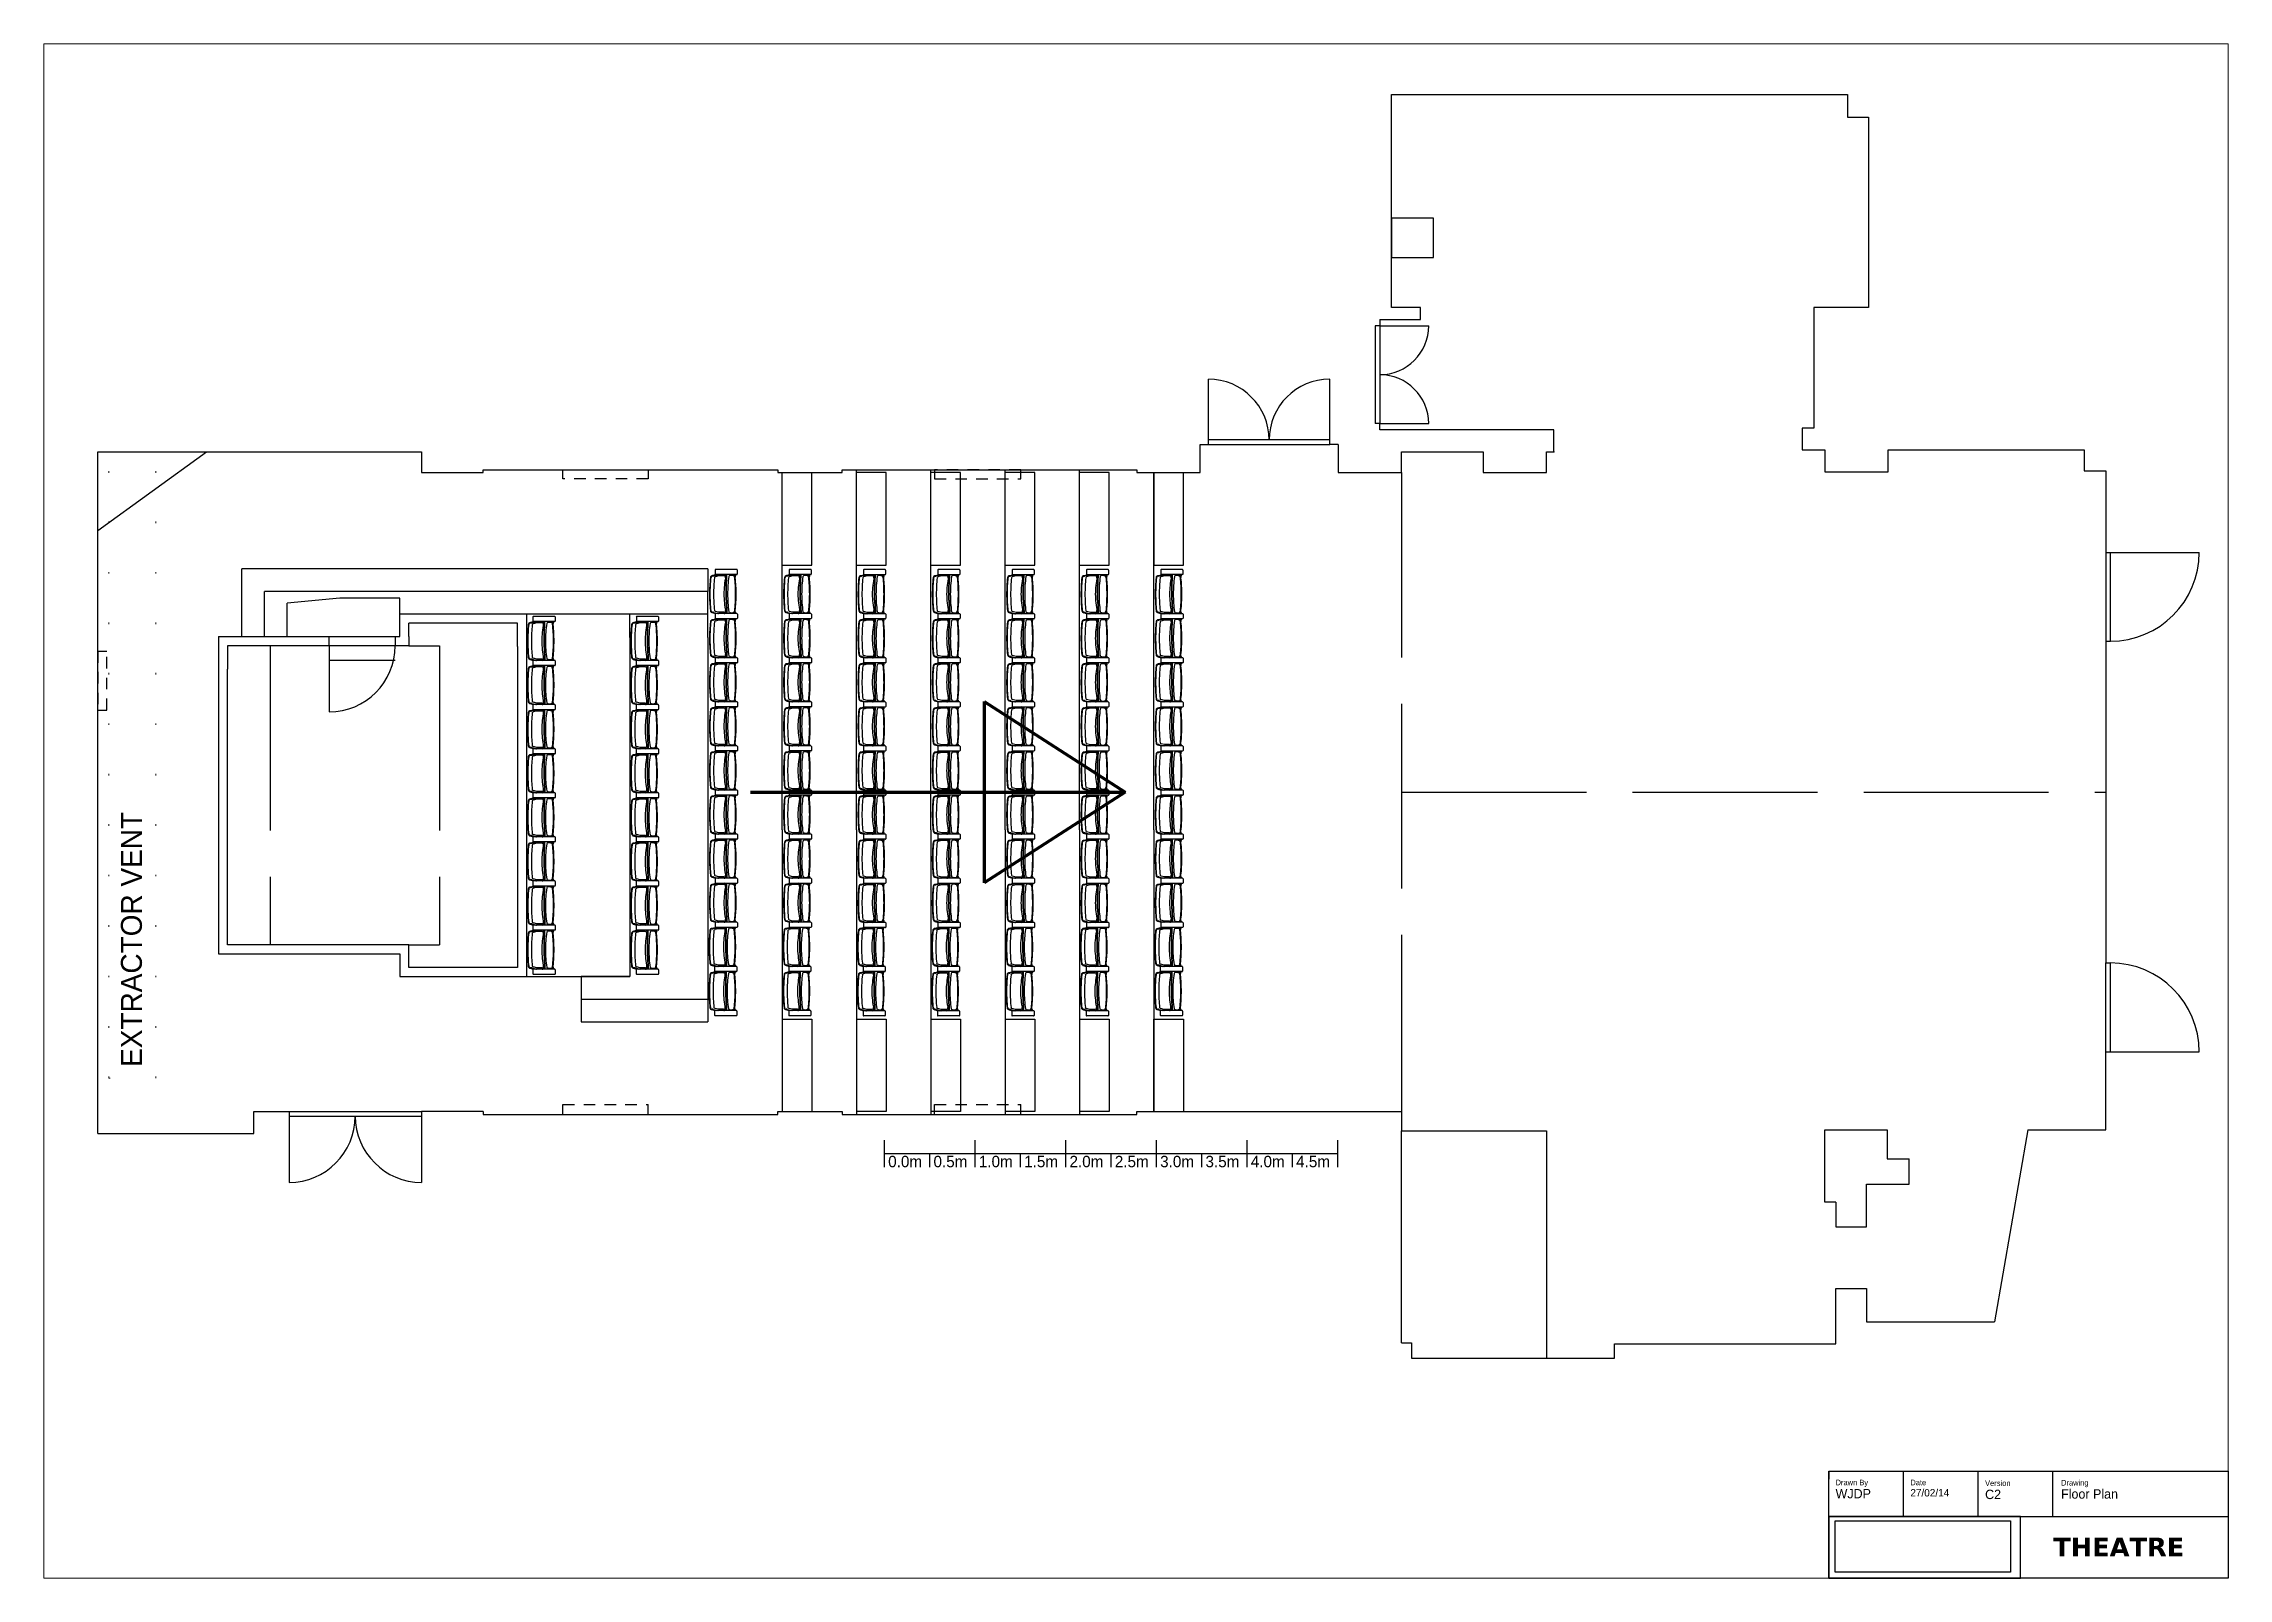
# Paper-space layout 'Floor' of a CAD drawing. Header units: millimetres. Extents: x 1 to 586, y 1 to 412.
# The model-space entities are those that its viewports show. They can reach past a viewport. Long polylines and large blocks are cut down to what shows.
import ezdxf

# ---------------------------------------------------------------- set-up
doc = ezdxf.new("R2010")
doc.units = ezdxf.units.MM
for name, pattern in [('ACAD_ISO02W100', [15, 12, -3]), ('DOT2', [3.175, 0, -3.175]), ('JIS_02_0.7', [1.35, 0.75, -0.6])]:
    doc.linetypes.add(name, pattern=pattern)
doc.layers.get('0').update_dxf_attribs({"color": 250, "lineweight": 30})
for name, color, linetype, lineweight in [('Arrow', 5, 'Continuous', 100), ('Extractor Vent', 131, 'DOT2', 0), ('SCALE', 230, 'Continuous', 30), ('Seats', 179, 'Continuous', 30), ('Stage Lines', 250, 'ACAD_ISO02W100', 30), ('Stairs', 179, 'Continuous', 30), ('Surfaces', 252, 'ACAD_ISO02W100', 30)]:
    doc.layers.add(name, color=color, linetype=linetype, lineweight=lineweight)
for name, color, linetype in [('Doors', 16, 'Continuous'), ('FRAME', 7, 'Continuous'), ('Radiators', 19, 'JIS_02_0.7'), ('TEXT', 5, 'Continuous')]:
    doc.layers.add(name, color=color, linetype=linetype)
picture_1 = doc.add_image_def('image1.png', size_in_pixel=(400, 117))

# ---------------------------------------------------------------- blocks, each defined once
blk = doc.blocks.new('R_Seat')
at = {"layer": 'Seats'}
for p, q in [((-4.4, 53.7), (0, 55)), ((-2.1, 53.7), (3.3, 55)), ((-2.1, 54), (2.1, 55)), ((-2.1, 53.5), (4.1, 55)), ((10.8, 54.9), (3.9, 54.9)), ((13.2, 38.2), (13.8, 55)), ((13.6, 38.2), (14.2, 55)), ((18.7, 54.4), (18.7, 55)), ((25.2, 54.4), (25.2, 55)), ((4.2, 53.4), (-0.5, 52.2)), ((10.5, 53.4), (4.2, 53.4)), ((13.2, 23.2), (13.2, 38.2)), ((13.6, 23.2), (13.6, 38.2)), ((18.5, 53.9), (18.1, 53.9)), ((18.7, 54.4), (18.5, 54.2)), ((18.5, 54.2), (18.5, 53.9)), ((18.7, 54.4), (21.8, 54.3)), ((18.7, 54.4), (25.2, 54.4)), ((21.1, 53.7), (21.1, 53.8)), ((21.1, 53.7), (21.1, 53.8)), ((22.2, 53.7), (21.1, 53.7)), ((22.9, 53.7), (21.1, 53.7)), ((24.4, 52.3), (24.4, 52.3)), ((-4.4, 7.7), (0, 6.4)), ((-2.1, 7.9), (4.1, 6.4)), ((-2.1, 7.7), (3.3, 6.4)), ((-2.1, 7.4), (2.1, 6.4)), ((-0.6, 5.8), (-0.6, 0.6)), ((4.2, 8), (-0.5, 9.2)), ((-0.5, 6.2), (-0.5, 6.2)), ((26.6, 6.4), (0, 6.4)), ((26.6, 0), (0, 0)), ((10.8, 6.4), (3.9, 6.4)), ((10.5, 8), (4.2, 8)), ((13.2, 23.2), (13.8, 6.4)), ((13.6, 23.2), (14.2, 6.4)), ((18.5, 7.5), (18.1, 7.5)), ((18.5, 7.2), (18.5, 7.5)), ((18.7, 7), (18.5, 7.2)), ((18.7, 7), (21.8, 7.1)), ((18.7, 7), (25.2, 7)), ((18.7, 7), (18.7, 6.4)), ((24.4, 9.1), (24.4, 9.1)), ((25.2, 7), (25.2, 6.4)), ((27.2, 5.8), (27.2, 0.6))]:
    blk.add_line(p, q, dxfattribs=at)
for points in [[(18.5, 7.3), (21.8, 7.4, 0.368624), (24.1, 9.6, 0.026446), (25.2, 30.7, 0.026446), (24.1, 51.8, 0.368624), (21.8, 54), (18.5, 54.1)], [(18.5, 7.5), (21.8, 7.6, 0.368624), (23.9, 9.6, 0.026446), (25, 30.7, 0.026446), (23.9, 51.8, 0.368624), (21.8, 53.8), (18.5, 53.9)], [(18.5, 7.5), (21.8, 7.6, 0.368624), (23.9, 9.6, 0.026446), (25, 30.7, 0.026446), (23.9, 51.8, 0.368624), (21.8, 53.8), (18.5, 53.9)], [(18.7, 54.4), (22.8, 54.2, -0.36722), (24.3, 52.8, -0.001379), (24.4, 51.7)], [(24.5, 10.2, 0.384665), (24.6, 10.3, 0.025487), (25.7, 30.7, 0.025487), (24.6, 51.1, 0.384665), (24.5, 51.2)], [(18.7, 7), (22.8, 7.2, 0.36722), (24.3, 8.6, 0.001379), (24.4, 9.7)]]:
    blk.add_lwpolyline(points, format="xyb", dxfattribs=at)
for centre, radius, start, end in [((10.8, 53), 2, 347.3871, 90), ((192.5, 30.7), 200, 174.0712, 180), ((192.5, 30.7), 200, 180, 185.9288), ((192.5, 30.7), 199.7, 174.0718, 180), ((192.5, 30.7), 199.7, 180, 185.9282), ((192.5, 30.7), 199.5, 174.0718, 180), ((192.5, 30.7), 199.5, 180, 185.9282), ((-3.7, 51), 2.75, 91.1147, 173.5803), ((-3.6, 50.9), 2.61, 93.7502, 170.6025), ((-3.7, 51), 2.25, 90.9157, 173.5284), ((-19.7, 195.5), 142.6, 276.3982, 277.0726), ((-19.7, 195.2), 142.6, 276.3982, 277.0648), ((-19.7, 195), 142.6, 276.3982, 277.0648), ((197, 30.7), 199.5, 174.1653, 180), ((197, 30.7), 199.5, 180, 185.8347), ((197, 30.7), 199.5, 180, 180.0066), ((-0.1, 50.8), 1.4, 104.5554, 174.1653), ((110.4, 30.7), 100, 167.3871, 180), ((110.4, 30.7), 100, 180, 192.6129), ((10.5, 51.4), 2, 348.294, 90), ((165, 30.7), 150, 171.5816, 180), ((165, 30.7), 150, 180, 188.4184), ((18.1, 52.4), 1.5, 90, 171.5816), ((22, 54.4), 3.25, 180, 180.155), ((21.7, 51.5), 2.75, 6.0597, 87), ((22, 54.4), 3.25, 318.0201, 0), ((-174.5, 30.7), 200, 5.8831, 6.0597), ((-174.5, 30.7), 200, 0, 5.8831), ((-174.5, 30.7), 200, 354.1169, 0), ((-3.7, 10.4), 2.75, 186.4197, 268.8853), ((-3.6, 10.5), 2.61, 189.3975, 266.2498), ((-3.7, 10.4), 2.25, 186.4716, 269.0843), ((-19.7, -133.6), 142.6, 82.9352, 83.6018), ((-19.7, -133.8), 142.6, 82.9352, 83.6018), ((-19.7, -134.1), 142.6, 82.9274, 83.6018), ((-0.1, 10.6), 1.4, 185.8347, 255.4446), ((0, 5.8), 0.6, 90, 180), ((0, 0.6), 0.6, 180, 270), ((10.5, 10), 2, 270, 11.706), ((10.8, 8.4), 2, 270, 12.6129), ((18.1, 9), 1.5, 188.4184, 270), ((22, 7), 3.25, 179.845, 180), ((21.7, 9.9), 2.75, 273, 353.9403), ((-174.5, 30.7), 200, 353.9403, 354.1169), ((22, 7), 3.25, 0, 41.9799), ((26.6, 5.8), 0.6, 0, 90), ((26.6, 0.6), 0.6, 270, 0)]:
    blk.add_arc(centre, radius, start, end, dxfattribs=at)
blk = doc.blocks.new('row of 10 v2')
at = {"layer": 'Seats'}
for p, q in [((1110.5, 624.9), (1110.5, 620.3)), ((1134.6, 625.4), (1111, 625.4)), ((1134.6, 619.7), (1111, 619.7)), ((1135.1, 624.9), (1135.1, 620.3))]:
    blk.add_line(p, q, dxfattribs=at)
for centre, start, end in [((1111, 624.9), 90, 180), ((1111, 620.3), 180, 270), ((1134.6, 624.9), 0, 90), ((1134.6, 620.3), 270, 0)]:
    blk.add_arc(centre, 0.532, start, end, dxfattribs=at)
at = {"layer": 'Seats', "xscale": 0.8934750000000804, "yscale": 0.8934749999999951, "zscale": 0.8934749999999999}
for p in [(1111, 570.6), (1111, 521.4), (1111, 472.3), (1111, 423.2), (1111, 374), (1111, 324.9), (1111, 275.7), (1111, 226.6), (1110.5, 177.5), (1110.5, 128.2)]:
    blk.add_blockref('R_Seat', p, dxfattribs=at)
blk = doc.blocks.new('row of 8 v2')
at = {"layer": 'Seats'}
for p, q in [((-501, 809), (-501, 804.4)), ((-476.9, 809.5), (-500.5, 809.5)), ((-476.9, 803.9), (-500.5, 803.9)), ((-476.3, 809), (-476.3, 804.4))]:
    blk.add_line(p, q, dxfattribs=at)
for centre, start, end in [((-500.5, 809), 90, 180), ((-500.5, 804.4), 180, 270), ((-476.9, 809), 0, 90), ((-476.9, 804.4), 270, 0)]:
    blk.add_arc(centre, 0.532, start, end, dxfattribs=at)
at = {"layer": 'Seats', "xscale": 0.8934750000000804, "yscale": 0.8934749999999952, "zscale": 0.893475}
for p in [(-500.5, 754.7), (-500.5, 705.6), (-500.5, 656.4), (-500.5, 607.3), (-500.5, 558.2), (-500.5, 509), (-500.5, 459.9), (-500.5, 410.7)]:
    blk.add_blockref('R_Seat', p, dxfattribs=at)

msp = doc.modelspace()

# ---------------------------------------------------------------- linework, layer by layer
for p, q in [((1427, 911), (1427, 1146)), ((1427, 1146), (1930, 1146)), ((1930, 1146), (1930, 1121)), ((1930, 1121), (1953, 1121)), ((1953, 1121), (1953, 911)), ((1414, 898), (1459, 898)), ((1414, 898), (1414, 891)), ((1459, 911), (1427, 911)), ((1459, 898), (1459, 911)), ((1953, 911), (1893, 911)), ((1893, 911), (1893, 778)), ((1414, 776), (1414, 783)), ((1606, 776), (1414, 776)), ((1606, 752), (1606, 776)), ((1893, 778), (1880, 778)), ((1880, 778), (1880, 754)), ((0, 0), (0, 752)), ((0, 752), (120, 752)), ((0, 665), (120, 752)), ((0, 752), (357, 752)), ((357, 752), (357, 729)), ((1216, 729), (1216, 760)), ((1216, 760), (1225, 760)), ((1368, 760), (1359, 760)), ((1368, 760), (1368, 729)), ((1438, 729), (1438, 752)), ((1438, 752), (1528, 752)), ((1528, 752), (1528, 729)), ((1598, 729), (1598, 752)), ((1598, 752), (1606, 752)), ((1880, 754), (1905, 754)), ((1905, 754), (1905, 730)), ((1975, 730), (1975, 754)), ((1975, 754), (2191, 754)), ((2191, 754), (2191, 731)), ((357, 729), (425, 729)), ((425, 729), (425, 732)), ((425, 732), (750, 732)), ((750, 732), (750, 729)), ((750, 729), (821, 729)), ((821, 729), (821, 732)), ((821, 732), (1146, 732)), ((1146, 732), (1146, 729)), ((1146, 729), (1216, 729)), ((1368, 729), (1438, 729)), ((1528, 729), (1598, 729)), ((1905, 730), (1975, 730)), ((2191, 731), (2215, 731)), ((2215, 731), (2215, 641)), ((333, 548), (333, 573)), ((333, 573), (473, 573)), ((463, 563), (343, 563)), ((343, 548), (343, 563)), ((463, 537), (463, 563)), ((473, 573), (473, 547)), ((133, 548), (333, 548)), ((133, 548), (133, 522)), ((255, 538), (143, 538)), ((143, 538), (143, 512)), ((343, 538), (328, 538)), ((343, 548), (343, 538)), ((463, 537), (463, 183)), ((473, 547), (473, 173)), ((2215, 543), (2215, 188)), ((133, 522), (133, 198)), ((143, 208), (143, 512)), ((133, 198), (333, 198)), ((343, 208), (143, 208)), ((333, 198), (333, 173)), ((343, 183), (343, 208)), ((333, 173), (473, 173)), ((463, 183), (343, 183)), ((2215, 4), (2215, 90)), ((0, 0), (172, 0)), ((172, 0), (172, 24)), ((172, 24), (211, 24)), ((425, 24), (357, 24)), ((425, 24), (425, 21)), ((425, 21), (750, 21)), ((750, 21), (750, 24)), ((750, 24), (821, 24)), ((821, 24), (821, 21)), ((821, 21), (1146, 21)), ((1146, 21), (1146, 24)), ((1146, 24), (1438, 24)), ((1438, 24), (1438, 3)), ((1438, 3), (1598, 3)), ((1438, -231), (1438, 3)), ((1598, 3), (1598, -248)), ((1905, -76), (1905, 4)), ((1905, 4), (1973.9, 4)), ((1973.9, 4), (1973.9, -28)), ((2128.9, 4), (2092, -208)), ((2128.9, 4), (2215, 4)), ((1905, -76), (1905, -7)), ((1973.9, -28), (1998, -28)), ((1998, -56), (1998, -28)), ((1951, -103), (1951, -56)), ((1951, -56), (1998, -56)), ((1917, -76), (1905, -76)), ((1917, -76), (1917, -103)), ((1917, -103), (1951, -103)), ((1917, -232), (1917, -171)), ((1917, -171), (1951, -171)), ((1951, -171), (1951, -208)), ((1951, -208), (2092, -208)), ((1438, -231), (1449, -231)), ((1449, -231), (1449, -248)), ((1673, -248), (1673, -232)), ((1673, -232), (1917, -232)), ((1449, -248), (1598, -248)), ((1598, -248), (1673, -248))]:
    msp.add_line(p, q)
msp.add_point((1606, 752))
at = {"layer": 'Arrow'}
for p, q in [((977.7, 476.5), (977.7, 276.5)), ((977.7, 476.5), (1133.2, 376.5)), ((720.1, 376.5), (1133.2, 376.5)), ((1133.2, 376.5), (977.7, 276.5))]:
    msp.add_line(p, q, dxfattribs=at)
at = {"layer": 'Doors'}
for p, q in [((1414, 891), (1409, 891)), ((1409, 891), (1409, 783)), ((1414, 891), (1414, 783)), ((1414, 891), (1468, 891)), ((1225, 765), (1225, 832)), ((1359, 765), (1359, 832)), ((1414, 783), (1409, 783)), ((1414, 783), (1468, 783)), ((1225, 760), (1225, 765)), ((1359, 765), (1225, 765)), ((1225, 760), (1359, 760)), ((1359, 760), (1359, 765)), ((2215, 641), (2215, 543)), ((2215, 641), (2220, 641)), ((2220, 543), (2220, 641)), ((2220, 641), (2318, 641)), ((255, 538), (255, 548)), ((328, 538), (255, 538)), ((255, 538), (255, 465)), ((328, 548), (328, 538)), ((2215, 543), (2220, 543)), ((255, 522), (328, 522)), ((2215, 90), (2215, 188)), ((2215, 188), (2220, 188)), ((2220, 90), (2220, 188)), ((2215, 90), (2220, 90)), ((2220, 90), (2318, 90)), ((211, 24), (357, 24)), ((211, 24), (211, 19)), ((211, 19), (357, 19)), ((211, 19), (211, -54)), ((357, 24), (357, 19)), ((357, 19), (357, -54))]:
    msp.add_line(p, q, dxfattribs=at)
for centre, radius, start, end in [((1414, 891), 54, 270, 0), ((1225, 765), 67, 0, 90), ((1359, 765), 67, 90, 180), ((1414, 783), 54, 0, 90), ((2220, 641), 98, 270, 0), ((255, 538), 73, 270, 0), ((2220, 90), 98, 0, 90), ((211, 19), 73, 270, 0), ((357, 19), 73, 180, 270)]:
    msp.add_arc(centre, radius, start, end, dxfattribs=at)
at = {"layer": 'Extractor Vent'}
for p, q in [((12, 61), (12, 752)), ((64, 61), (64, 752)), ((12, 61), (64, 61))]:
    msp.add_line(p, q, dxfattribs=at)
at = {"layer": 'Radiators'}
for p, q in [((513, 732), (607, 732)), ((513, 722), (513, 732)), ((607, 732), (607, 722)), ((923, 732), (923, 722)), ((1018, 732), (923, 732)), ((1018, 722), (1018, 732)), ((607, 722), (513, 722)), ((923, 722), (1018, 722)), ((0, 532), (10, 532)), ((0, 532), (0, 467)), ((10, 467), (10, 532)), ((0, 467), (10, 467)), ((513, 21), (513, 32)), ((513, 32), (607, 32)), ((607, 21), (607, 32)), ((923, 21), (923, 32)), ((923, 32), (1018, 32)), ((1018, 21), (1018, 32)), ((513, 21), (607, 21)), ((923, 21), (1018, 21))]:
    msp.add_line(p, q, dxfattribs=at)
at = {"layer": 'SCALE'}
for p, q in [((867.4, -7.3), (867.4, -37.3)), ((867.4, -22.3), (967.4, -22.3)), ((917.4, -22.3), (917.4, -37.3)), ((967.4, -7.3), (967.4, -37.3)), ((967.4, -22.3), (1067.4, -22.3)), ((1017.4, -22.3), (1017.4, -37.3)), ((1067.4, -7.3), (1067.4, -37.3)), ((1067.4, -22.3), (1167.4, -22.3)), ((1117.4, -22.3), (1117.4, -37.3)), ((1167.4, -7.3), (1167.4, -37.3)), ((1167.4, -22.3), (1267.4, -22.3)), ((1217.4, -22.3), (1217.4, -37.3)), ((1267.4, -7.3), (1267.4, -37.3)), ((1267.4, -7.3), (1267.4, -37.3)), ((1267.4, -22.3), (1367.4, -22.3)), ((1317.4, -22.3), (1317.4, -37.3)), ((1367.4, -7.3), (1367.4, -37.3))]:
    msp.add_line(p, q, dxfattribs=at)
at = {"layer": 'Seats'}
for p, q in [((1172.5, 621.5), (1172.5, 616.9)), ((1196.4, 622), (1173, 622)), ((1196.4, 616.4), (1173, 616.4)), ((1197, 621.5), (1197, 616.9))]:
    msp.add_line(p, q, dxfattribs=at)
for centre, radius, start, end in [((1173, 621.5), 0.527, 90, 180), ((1173, 616.9), 0.527, 180, 270), ((1196.4, 621.5), 0.527, 0, 90), ((1196.4, 616.9), 0.527, 270, 0), ((1369.5, 211.8), 199.5, 180, 180.0066), ((1369.5, 156.7), 199.5, 180, 180.0066)]:
    msp.add_arc(centre, radius, start, end, dxfattribs=at)
at = {"layer": 'Stage Lines'}
for p, q in [((1438, 729), (1438, 24)), ((1438, 376.5), (2215, 376.5))]:
    msp.add_line(p, q, dxfattribs=at)
at = {"layer": 'Stairs'}
for p, q in [((755, 335), (755, 729)), ((787.5, 627), (787.5, 729)), ((837, 335), (837, 732)), ((869.5, 729), (837, 729)), ((869.5, 627), (869.5, 729)), ((919, 335), (919, 732)), ((951.5, 729), (919, 729)), ((951.5, 627), (951.5, 729)), ((1001, 335), (1001, 732)), ((1033.5, 729), (1001, 729)), ((1033.5, 627), (1033.5, 729)), ((1083, 335), (1083, 732)), ((1115.5, 729), (1083, 729)), ((1115.5, 627), (1115.5, 729)), ((1165, 335), (1165, 729)), ((1165, 729), (1165, 627)), ((1197.5, 627), (1197.5, 729)), ((755, 627), (787.5, 627)), ((837, 627), (869.5, 627)), ((919, 627), (951.5, 627)), ((1001, 627), (1033.5, 627)), ((1083, 627), (1115.5, 627)), ((1165, 627), (1197.5, 627)), ((673, 623), (159, 623)), ((159, 548), (159, 623)), ((673, 623), (673, 598)), ((673, 598), (184, 598)), ((184, 548), (184, 598)), ((267, 590.6), (209, 585)), ((209, 548), (209, 585)), ((333, 590.6), (267, 590.6)), ((333, 573), (333, 590.6)), ((673, 547), (673, 598)), ((209, 548), (209, 573)), ((473, 573), (673, 573)), ((587, 547), (587, 573)), ((159, 548), (184, 548)), ((184, 548), (209, 548)), ((587, 547), (587, 173)), ((673, 547), (673, 123)), ((755, 335), (755, 24)), ((837, 335), (837, 24)), ((919, 335), (919, 21)), ((1001, 335), (1001, 21)), ((1083, 335), (1083, 21)), ((1165, 335), (1165, 24)), ((473, 173), (587, 173)), ((587, 173), (533, 173)), ((533, 173), (533, 148)), ((533, 148), (533, 123)), ((533, 148), (673, 148)), ((533, 123), (673, 123)), ((755, 126), (787.5, 126)), ((787.5, 126), (787.5, 24)), ((837, 126), (869.5, 126)), ((869.5, 126), (869.5, 24)), ((919, 126), (951.5, 126)), ((951.5, 126), (951.5, 24)), ((1001, 126), (1033.5, 126)), ((1033.5, 126), (1033.5, 24)), ((1083, 126), (1115.5, 126)), ((1115.5, 126), (1115.5, 24)), ((1165, 24), (1165, 126)), ((1165, 126), (1197.5, 126)), ((1197.5, 126), (1197.5, 24)), ((869.5, 24), (837, 24)), ((837, 24), (837, 21)), ((951.5, 24), (919, 24)), ((1033.5, 24), (1001, 24)), ((1115.5, 24), (1083, 24))]:
    msp.add_line(p, q, dxfattribs=at)
at = {"layer": 'Surfaces'}
for p, q in [((190, 538), (190, 208)), ((343, 538), (377, 538)), ((377, 538), (377, 208)), ((343, 208), (377, 208))]:
    msp.add_line(p, q, dxfattribs=at)
msp.add_lwpolyline([(1427, 966.2), (1473.2, 966.2), (1473.2, 1009.5), (1427, 1009.5)], close=True, dxfattribs=at)

# ---------------------------------------------------------------- block references
at = {"layer": 'Seats'}
for name, p, xscale, yscale, zscale in [('row of 10 v2', (-418.5, 2.9), 0.99, 0.99, 0.99), ('row of 10 v2', (-336.8, 2.9), 0.99, 0.99, 0.99), ('row of 10 v2', (-254.8, 2.8), 0.99, 0.99, 0.99), ('row of 10 v2', (-172.8, 2.8), 0.99, 0.99, 0.99), ('row of 10 v2', (-90.8, 2.8), 0.99, 0.99, 0.99), ('row of 10 v2', (-8.8, 2.8), 0.99, 0.99, 0.99), ('R_Seat', (1173, 567.7), 0.8845402499999999, 0.8845402499999999, 0.8845402499999999), ('R_Seat', (1173, 519.1), 0.8845402499999999, 0.8845402499999999, 0.8845402499999999), ('R_Seat', (1173, 470.4), 0.8845402499999999, 0.8845402499999999, 0.8845402499999999), ('R_Seat', (1173, 421.8), 0.8845402499999999, 0.8845402499999999, 0.8845402499999999), ('R_Seat', (1173, 373.1), 0.8845402499999999, 0.8845402499999999, 0.8845402499999999), ('R_Seat', (1173, 324.5), 0.8845402499999999, 0.8845402499999999, 0.8845402499999999), ('R_Seat', (1173, 275.8), 0.8845402499999999, 0.8845402499999999, 0.8845402499999999), ('R_Seat', (1173, 227.2), 0.8845402499999999, 0.8845402499999999, 0.8845402499999999), ('R_Seat', (1172.5, 178.5), 0.8845402499999999, 0.8845402499999999, 0.8845402499999999), ('R_Seat', (1172.5, 129.8), 0.8845402499999999, 0.8845402499999999, 0.8845402499999999)]:
    msp.add_blockref(name, p, dxfattribs=dict(at, xscale=xscale, yscale=yscale, zscale=zscale))
at = {"layer": 'Stairs', "zscale": 0.99}
for p, xscale, yscale in [((976, -231.1), 0.9900000000000091, 0.9900000000000091), ((1090, -231.1), 0.99, 0.99)]:
    msp.add_blockref('row of 8 v2', p, dxfattribs=dict(at, xscale=xscale, yscale=yscale))

# ---------------------------------------------------------------- texts
at = {"layer": 'Extractor Vent', "insert": (25.5, 73.4), "char_height": 23.084, "width": 377.431, "attachment_point": 1, "rotation": 90}
msp.add_mtext('EXTRACTOR VENT', dxfattribs=at)
at = {"layer": 'SCALE'}
for s, p in [('0.0m', (871.8, -37.3)), ('0.5m', (921.8, -37.3)), ('1.0m', (971.8, -37.3)), ('1.5m', (1021.8, -37.3)), ('2.0m', (1071.8, -37.3)), ('2.5m', (1121.8, -37.3)), ('3.0m', (1171.8, -37.3)), ('3.5m', (1221.8, -37.3)), ('4.0m', (1271.8, -37.3)), ('4.5m', (1321.8, -37.3))]:
    msp.add_text(s, height=12.58, dxfattribs=at).set_placement(p)

psp = doc.layouts.new('Floor')

# ---------------------------------------------------------------- linework, layer by layer
psp.add_lwpolyline([(585.82, 1.13), (478.89, 1.13), (478.89, 29.83), (585.82, 29.83)], close=True)
at = {"layer": 'FRAME'}
for p, q in [((478.89, 29.83), (478.89, 27.65)), ((498.89, 17.7), (498.89, 29.83)), ((518.89, 17.7), (518.89, 29.83)), ((538.89, 17.7), (538.89, 29.83)), ((478.89, 17.7), (498.89, 17.7)), ((498.89, 17.7), (518.89, 17.7)), ((518.89, 17.7), (538.89, 17.7)), ((538.89, 17.7), (558.89, 17.7))]:
    psp.add_line(p, q, dxfattribs=at)
for points in [[(530.25, 17.7), (478.89, 17.7), (478.89, 1.13), (530.25, 1.13)], [(585.82, 1.13), (530.25, 1.13), (530.25, 17.7), (585.82, 17.7)]]:
    psp.add_lwpolyline(points, close=True, dxfattribs=at)

# ---------------------------------------------------------------- texts
at = {"layer": 'TEXT', "attachment_point": 1}
for s, insert, char_height, width in [('{\\H0.6x;Drawn By\\P}WJDP', (480.73, 27.53), 2.5, 15.6672), ('{\\H0.6x;Date}\\P{\\H0.8x;27/02/14}', (500.74, 27.53), 2.5, 25.75), ('{\\H0.6x;Version}\\PC2', (520.74, 27.34), 2.5, 42.503), ('{\\H0.6x;Drawing}\\PFloor Plan', (541.07, 27.46), 2.5, 42.503), ('{\\fVerdana|b1|i0|c0|p34;THEATRE}', (538.97, 12.03), 5, 38.6401)]:
    psp.add_mtext(s, dxfattribs=dict(at, insert=insert, char_height=char_height, width=width))

# ---------------------------------------------------------------- pictures from other files: only their frames are drawn
at = {"layer": 'FRAME', "color": 7, "true_color": 0xffffff}
image = psp.add_image(picture_1, insert=(480.64, 2.75), size_in_units=(46.94, 13.73), dxfattribs=at)
image.dxf.flags = 7

# ---------------------------------------------------------------- viewports
at = {"layer": '0'}
psp.add_viewport(center=(293.54, 206.46), size=(584.55, 410.6589), view_center_point=(1145.15, 355.66), view_height=1692.9283, dxfattribs=at)

doc.saveas('drawing.dxf')
